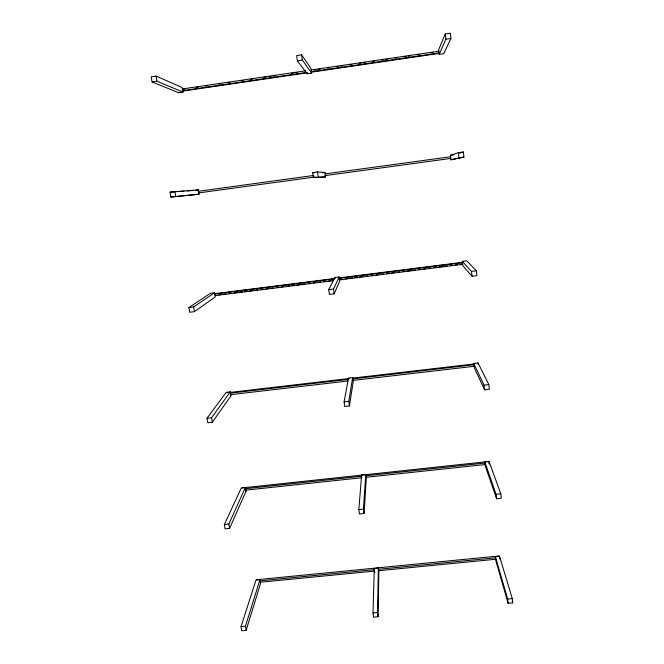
<?xml version="1.0" encoding="UTF-8"?>
<svg xmlns="http://www.w3.org/2000/svg" width="664" height="664" viewBox="0 0 664 664"><rect width="100%" height="100%" fill="white"/><g stroke="black" fill="none" stroke-linecap="round" stroke-linejoin="round"><path stroke-width="1" d="M378.115 616.74L377.542 612.515L378.339 568.077L374.28 568.467L373.019 612.988L373.6 617.205L378.115 616.74L378.853 571.895L378.339 568.077M364.055 513.455L366.271 478.52L365.739 474.552L361.606 475.001L358.851 509.57L359.448 513.969L364.055 513.455L363.457 509.064L365.739 474.552M349.413 405.911L353.215 381.7L352.667 377.584L348.467 378.073L344.093 401.894L344.724 406.468L349.413 405.911L348.791 401.33L352.667 377.584M260.537 583.44L259.956 579.639L255.98 580.062L241.032 626.633L241.713 630.8L246.136 630.344L260.554 583.407M260.363 582.228L374.637 571.098M260.139 580.817L374.446 569.662M246.136 630.344L245.464 626.177L259.956 579.639M445.278 33.947L438.663 49.725L439.186 54.398L443.718 53.734L450.947 38.471L450.375 33.2L445.278 33.947L445.859 39.209L439.186 54.398M334.158 293.828L339.678 281.237L339.105 276.971L334.83 277.51L328.721 289.67L329.369 294.442L334.158 293.828L333.511 289.056L339.105 276.971M229.578 528.37L245.995 491.335L245.381 487.426L241.331 487.891L224.357 524.535L225.071 528.868L229.578 528.37L228.873 524.029L245.381 487.426M230.889 395.927L230.267 391.851L226.15 392.349L207.01 418.262L207.749 422.777L212.339 422.229L230.906 395.91M230.69 394.665L347.82 381.02M230.449 393.138L348.642 379.36L348.467 378.073M212.339 422.229L211.608 417.714L230.267 391.851M194.386 311.665L215.261 296.933L214.596 292.733L210.413 293.272L188.933 307.556L189.705 312.263L194.386 311.665L193.622 306.959L214.596 292.733M215.036 295.629L333.17 280.698M214.787 294.052L333.984 278.971M450.474 155.301L458.384 152.678L463.381 151.998L463.929 157.044L450.981 159.8L450.474 155.301L454.043 154.812M459.629 153.193L463.381 151.998M450.981 159.8L463.929 157.044M182.376 88.951L305.755 70.774M311.2 69.977L438.829 51.186M182.998 89.333L185.048 89.034M196.312 87.374L198.362 87.075M205.525 86.021L207.575 85.714M218.838 84.062L220.888 83.755M228.059 82.701L230.109 82.402M241.372 80.742L243.422 80.444M250.585 79.389L252.635 79.082M263.898 77.431L265.949 77.124M269.02 76.675L271.07 76.377M273.12 76.07L275.17 75.771M291.554 73.355L293.604 73.057M295.646 72.758L297.696 72.451M314.08 70.044L316.13 69.745M318.18 69.438L320.231 69.139M327.393 68.085L329.444 67.778M336.615 66.724L338.665 66.425M340.707 66.126L342.757 65.819M349.928 64.765L351.978 64.466M359.141 63.412L361.191 63.105M363.241 62.806L365.291 62.507M372.454 61.453L374.504 61.146M381.675 60.092L383.726 59.793M385.767 59.494L387.817 59.187M394.989 58.133L397.039 57.834M404.202 56.78L406.252 56.473M408.302 56.174L410.352 55.876M417.515 54.821L419.565 54.514M430.828 52.863L432.878 52.556M156.14 76.103L151.259 76.816L152.097 81.929L178.541 92.686L182.866 92.064L182.135 87.532L156.14 76.103L156.97 81.215L182.866 92.064M301.63 54.888L296.65 55.618L297.356 60.806L307.208 73.787L311.623 73.14L311.001 68.533L301.63 54.888L302.336 60.084L311.623 73.14M152.097 81.929L156.97 81.215M297.356 60.806L302.336 60.084M445.859 39.209L450.947 38.471M182.65 90.653L305.988 72.5M311.433 71.704L439.029 52.937M182.243 91.175L307.15 72.816M311.242 72.21L439.219 53.402M178.541 92.686L182.849 92.055M322.413 172.847L325.02 172.491L325.617 176.923L313.358 177.595L312.678 172.623L317.566 171.951L325.02 172.491M198.312 189.854L199.017 194.22L170.889 197.042L170.092 192.137L198.328 189.854L195.772 190.203M198.138 191.315L313.723 175.445M325.202 173.877L450.69 156.745M198.395 192.95L315.4 176.948M324.638 175.686L450.881 158.422M170.889 197.042L199.017 194.22M313.358 177.595L325.617 176.923M188.933 307.556L193.622 306.959M328.721 289.67L333.511 289.056M462.343 261.359L471.49 271.402L476.387 270.779L476.91 275.618L472.021 276.241L462.825 265.691L462.343 261.359L466.717 260.803L476.387 270.779M214.397 293.729L334.805 278.482M338.922 277.959L463.447 262.197M339.279 278.299L462.493 262.712M218.763 294.774L220.821 294.517M223.909 294.127L225.968 293.861M229.055 293.471L231.113 293.214M234.201 292.824L237.28 292.434M239.339 292.177L242.426 291.786M244.485 291.521L247.572 291.131M249.631 290.873L252.718 290.483M255.806 290.093L257.864 289.836M260.944 289.446L263.002 289.18M266.09 288.79L268.148 288.533M271.236 288.143L273.294 287.877M276.382 287.487L278.44 287.23M281.528 286.84L283.578 286.582M286.665 286.192L289.753 285.802M291.811 285.537L294.899 285.147M296.957 284.889L300.045 284.499M302.103 284.242L305.191 283.852M308.27 283.462L310.329 283.196M313.416 282.806L315.475 282.549M318.562 282.159L320.621 281.901M323.708 281.511L325.767 281.245M328.854 280.855L330.904 280.598M339.138 279.561L342.226 279.171M345.313 278.78L347.372 278.515M349.43 278.257L352.518 277.867M354.568 277.602L357.655 277.212M359.714 276.954L362.801 276.564M365.889 276.174L367.947 275.917M371.035 275.527L373.093 275.261M376.181 274.871L378.239 274.614M381.319 274.224L383.377 273.966M386.465 273.576L389.552 273.186M391.611 272.921L394.698 272.531M397.786 272.14L399.844 271.883M402.923 271.493L404.982 271.236M407.04 270.97L410.128 270.58M412.186 270.323L415.274 269.933M418.361 269.542L420.42 269.285M423.507 268.887L425.566 268.629M428.645 268.239L430.704 267.982M433.791 267.592L436.879 267.202M438.937 266.936L442.025 266.546M444.083 266.289L447.171 265.899M450.258 265.509L452.309 265.251M455.396 264.861L457.454 264.596M460.542 264.206L462.601 263.948M339.495 279.901L462.675 264.338M207.01 418.262L211.608 417.714M344.093 401.894L348.791 401.33M473.756 363.449L484.048 385.178L488.845 384.605L489.351 389.245L484.562 389.818L474.229 367.624L473.756 363.449L478.063 362.951L488.845 384.605M226.972 392.773L349.322 378.497M352.401 378.14L474.752 363.864M352.841 378.87L473.905 364.752M353.049 380.414L474.079 366.32M224.357 524.535L228.873 524.029M358.851 509.57L363.457 509.064M484.761 461.804L496.099 494.306L500.797 493.784L501.287 498.232L496.589 498.755L485.21 465.821L484.761 461.804L488.986 461.347L500.797 493.784M242.078 487.916L488.721 461.488M245.555 488.679L361.78 476.237L361.606 475.001M365.906 475.797L484.903 463.057M361.98 477.723L245.788 490.14L245.979 491.36M366.105 477.283L485.069 464.568M241.032 626.633L245.464 626.177M373.019 612.988L377.542 612.515M495.369 556.606L507.661 599.061L512.276 598.588L512.741 602.862L508.134 603.335L495.8 560.482L495.369 556.606L499.519 556.2L512.276 598.588M256.653 579.722L499.212 555.951M378.505 569.272L495.502 557.818M378.696 570.7L495.668 559.271M170.092 192.137L174.084 191.855M178.085 191.572L184.077 191.141M187.074 190.933L193.075 190.502M312.678 172.623L314.678 172.74M477.831 363.507L478.204 364.254L478.063 362.951M512.16 600.92L512.741 602.862M174.873 191.481L175.669 196.395M317.566 171.951L318.247 176.931M307.009 72.351L307.208 73.787M334.83 277.51L335.013 278.838M374.28 568.467L374.803 572.293M488.986 461.347L489.21 463.356M499.652 557.411L499.818 558.872M489.053 462.617L489.219 464.119M458.384 152.678L458.94 157.725M471.49 271.402L472.021 276.241M484.048 385.178L484.562 389.818M496.099 494.306L496.589 498.755M507.661 599.061L508.134 603.335"/></g></svg>
